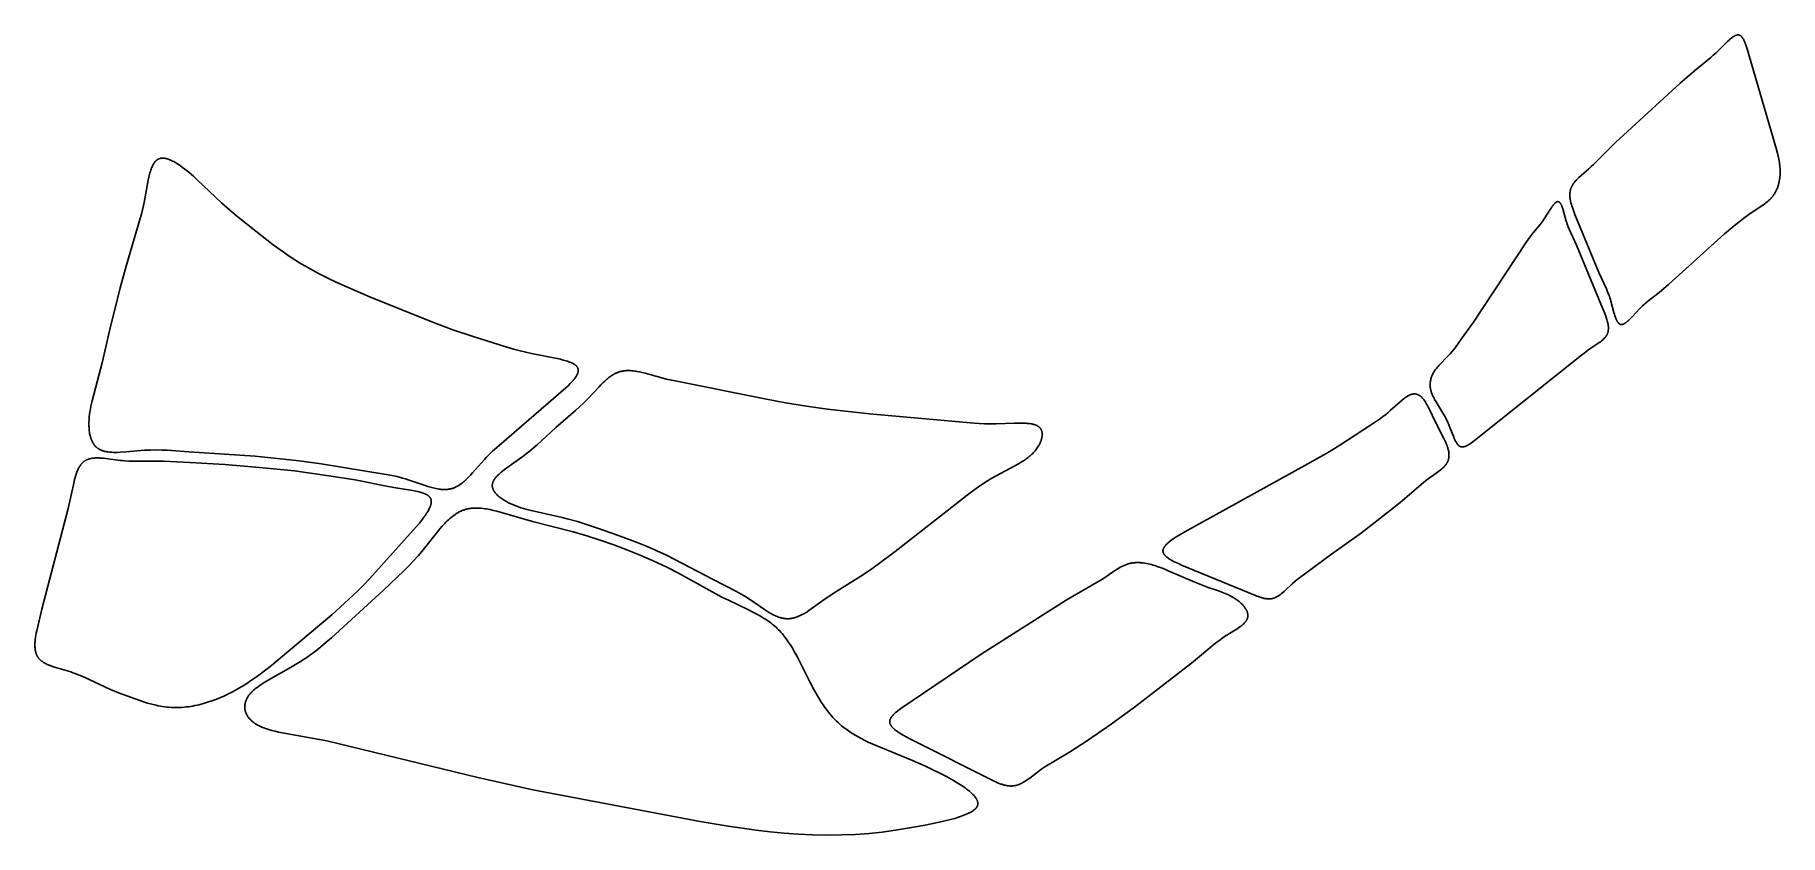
# Model space of a CAD drawing. Header units: metres. Extents: x 1231 to 2053, y 432 to 809.
import ezdxf

# ---------------------------------------------------------------- set-up
doc = ezdxf.new("R2010")
doc.units = ezdxf.units.M
doc.layers.add('Z_TOD', color=70, linetype='Continuous', true_color=0x7fff00)

msp = doc.modelspace()

# ---------------------------------------------------------------- linework, layer by layer
at = {"layer": 'Z_TOD'}
for points in [[(1977.53, 672.79), (1977.51, 672.8), (1977.48, 672.8), (1977.46, 672.81), (1977.43, 672.82), (1977.4, 672.83), (1977.38, 672.84), (1977.33, 672.86), (1977.27, 672.88), (1977.22, 672.9), (1977.17, 672.93), (1977.12, 672.96), (1977.07, 672.99), (1977.03, 673.02), (1976.98, 673.05), (1976.93, 673.08), (1976.88, 673.12), (1976.84, 673.16), (1976.79, 673.2), (1976.74, 673.24), (1976.7, 673.28), (1976.65, 673.33), (1976.61, 673.37), (1976.56, 673.42), (1976.52, 673.47), (1976.47, 673.52), (1976.43, 673.57), (1976.39, 673.62), (1976.3, 673.74), (1976.22, 673.85), (1976.14, 673.98), (1976.05, 674.11), (1975.98, 674.24), (1975.9, 674.38), (1975.82, 674.52), (1975.74, 674.67), (1975.6, 674.99), (1975.45, 675.31), (1975.31, 675.66), (1975.18, 676.02), (1975.04, 676.4), (1974.92, 676.78), (1974.67, 677.59), (1974.42, 678.44), (1973.03, 683.7), (1972.78, 684.52), (1972.53, 685.31), (1972.26, 686.07), (1972, 686.8), (1971.44, 688.21), (1970.87, 689.54), (1967.36, 697.23), (1956, 724.62), (1955.48, 725.98), (1955, 727.33), (1954.56, 728.68), (1954.36, 729.34), (1954.19, 730.01), (1954.03, 730.67), (1953.96, 730.99), (1953.9, 731.32), (1953.84, 731.65), (1953.79, 731.97), (1953.75, 732.29), (1953.71, 732.62), (1953.68, 732.94), (1953.66, 733.25), (1953.65, 733.57), (1953.65, 733.89), (1953.66, 734.2), (1953.67, 734.51), (1953.7, 734.82), (1953.74, 735.13), (1953.78, 735.44), (1953.81, 735.59), (1953.84, 735.74), (1953.87, 735.9), (1953.91, 736.05), (1953.94, 736.2), (1953.99, 736.35), (1954.03, 736.5), (1954.08, 736.65), (1954.13, 736.8), (1954.18, 736.94), (1954.23, 737.09), (1954.29, 737.24), (1954.36, 737.38), (1954.42, 737.53), (1954.49, 737.67), (1954.56, 737.82), (1954.63, 737.96), (1954.71, 738.11), (1954.88, 738.39), (1955.05, 738.67), (1955.24, 738.95), (1955.44, 739.23), (1955.64, 739.51), (1955.86, 739.79), (1956.08, 740.06), (1956.32, 740.33), (1956.56, 740.6), (1956.81, 740.87), (1957.32, 741.4), (1957.87, 741.93), (1959, 742.98), (1962.56, 746.07), (1963.7, 747.11), (1964.79, 748.14), (1975.18, 758.45), (2005.66, 786.38), (2012.34, 792.28), (2020.08, 798.59), (2021.22, 799.57), (2022.38, 800.62), (2023.58, 801.74), (2027.88, 806.01), (2028.49, 806.57), (2029.08, 807.09), (2029.37, 807.34), (2029.66, 807.58), (2029.95, 807.8), (2030.23, 808.01), (2030.5, 808.2), (2030.78, 808.38), (2030.91, 808.47), (2031.04, 808.55), (2031.17, 808.62), (2031.31, 808.69), (2031.43, 808.76), (2031.56, 808.82), (2031.69, 808.88), (2031.81, 808.93), (2031.94, 808.98), (2032.06, 809.02), (2032.12, 809.04), (2032.18, 809.06), (2032.24, 809.08), (2032.3, 809.09), (2032.36, 809.1), (2032.41, 809.12), (2032.47, 809.13), (2032.53, 809.14), (2032.59, 809.15), (2032.64, 809.15), (2032.7, 809.16), (2032.76, 809.16), (2032.81, 809.17), (2032.87, 809.17), (2032.92, 809.17), (2032.97, 809.17), (2033.03, 809.16), (2033.08, 809.16), (2033.13, 809.15), (2033.18, 809.14), (2033.24, 809.14), (2033.29, 809.13), (2033.34, 809.11), (2033.39, 809.1), (2033.44, 809.09), (2033.49, 809.07), (2033.54, 809.06), (2033.59, 809.04), (2033.64, 809.02), (2033.68, 809), (2033.73, 808.98), (2033.78, 808.95), (2033.83, 808.93), (2033.87, 808.9), (2033.92, 808.88), (2033.97, 808.85), (2034.01, 808.82), (2034.06, 808.79), (2034.1, 808.76), (2034.15, 808.73), (2034.19, 808.69), (2034.23, 808.66), (2034.28, 808.62), (2034.32, 808.58), (2034.36, 808.55), (2034.41, 808.51), (2034.49, 808.42), (2034.57, 808.34), (2034.65, 808.25), (2034.73, 808.15), (2034.81, 808.06), (2034.89, 807.95), (2034.97, 807.85), (2035.04, 807.74), (2035.12, 807.63), (2035.19, 807.51), (2035.26, 807.39), (2035.4, 807.14), (2035.54, 806.88), (2035.67, 806.61), (2035.8, 806.33), (2035.93, 806.03), (2036.05, 805.73), (2036.29, 805.1), (2036.52, 804.44), (2036.96, 803.06), (2050.72, 756.35), (2051.47, 753.48), (2051.8, 752.04), (2052.09, 750.6), (2052.22, 749.87), (2052.34, 749.14), (2052.44, 748.41), (2052.53, 747.68), (2052.59, 746.95), (2052.65, 746.21), (2052.68, 745.47), (2052.69, 744.73), (2052.68, 743.99), (2052.65, 743.25), (2052.6, 742.51), (2052.53, 741.77), (2052.43, 741.04), (2052.3, 740.31), (2052.23, 739.95), (2052.16, 739.59), (2052.07, 739.23), (2051.98, 738.87), (2051.89, 738.52), (2051.78, 738.17), (2051.67, 737.82), (2051.56, 737.48), (2051.43, 737.14), (2051.3, 736.8), (2051.17, 736.47), (2051.02, 736.14), (2050.87, 735.81), (2050.71, 735.49), (2050.55, 735.17), (2050.37, 734.86), (2050.19, 734.55), (2050, 734.25), (2049.81, 733.95), (2049.6, 733.66), (2049.39, 733.37), (2049.17, 733.09), (2048.94, 732.82), (2048.71, 732.55), (2048.47, 732.28), (2048.22, 732.02), (2047.97, 731.76), (2047.71, 731.51), (2047.45, 731.26), (2047.18, 731.02), (2046.62, 730.54), (2046.05, 730.07), (2045.46, 729.62), (2044.86, 729.17), (2044.25, 728.74), (2038.03, 724.53), (2035.64, 722.8), (2033.3, 721.02), (2031, 719.2), (2026.48, 715.43), (2000.15, 691.61), (1997.93, 689.67), (1995.71, 687.85), (1990.16, 683.53), (1989.02, 682.55), (1988.43, 682.03), (1987.84, 681.48), (1987.25, 680.9), (1986.64, 680.29), (1982.94, 676.31), (1982.33, 675.68), (1981.72, 675.08), (1981.43, 674.8), (1981.13, 674.53), (1980.85, 674.28), (1980.56, 674.04), (1980.28, 673.82), (1980, 673.61), (1979.86, 673.51), (1979.73, 673.42), (1979.59, 673.34), (1979.46, 673.26), (1979.33, 673.18), (1979.2, 673.11), (1979.07, 673.05), (1978.94, 672.99), (1978.88, 672.96), (1978.81, 672.93), (1978.75, 672.91), (1978.69, 672.89), (1978.63, 672.87), (1978.57, 672.85), (1978.51, 672.83), (1978.44, 672.81), (1978.38, 672.8), (1978.32, 672.79), (1978.27, 672.77), (1978.21, 672.76), (1978.15, 672.76), (1978.09, 672.75), (1978.03, 672.75), (1977.98, 672.74), (1977.92, 672.74), (1977.86, 672.74), (1977.81, 672.75), (1977.75, 672.75), (1977.7, 672.76), (1977.67, 672.76), (1977.64, 672.77), (1977.61, 672.77), (1977.59, 672.78), (1977.56, 672.78)], [(1288.1, 750.26), (1288.18, 750.32), (1288.27, 750.38), (1288.35, 750.44), (1288.44, 750.49), (1288.53, 750.54), (1288.62, 750.59), (1288.71, 750.64), (1288.8, 750.69), (1288.89, 750.73), (1288.98, 750.77), (1289.08, 750.81), (1289.17, 750.84), (1289.27, 750.88), (1289.36, 750.91), (1289.46, 750.94), (1289.56, 750.96), (1289.65, 750.99), (1289.75, 751.01), (1289.85, 751.03), (1289.95, 751.05), (1290.06, 751.07), (1290.16, 751.08), (1290.26, 751.09), (1290.36, 751.1), (1290.47, 751.11), (1290.57, 751.11), (1290.68, 751.12), (1290.79, 751.12), (1290.89, 751.12), (1291, 751.12), (1291.22, 751.11), (1291.44, 751.09), (1291.66, 751.06), (1291.89, 751.03), (1292.12, 750.99), (1292.35, 750.94), (1292.58, 750.89), (1292.81, 750.83), (1293.05, 750.76), (1293.29, 750.68), (1293.53, 750.6), (1293.77, 750.52), (1294.02, 750.42), (1294.26, 750.33), (1294.51, 750.22), (1295.01, 750), (1295.52, 749.75), (1296.03, 749.48), (1296.54, 749.2), (1297.06, 748.89), (1297.58, 748.57), (1298.1, 748.23), (1299.16, 747.52), (1300.21, 746.76), (1301.26, 745.96), (1302.3, 745.13), (1303.34, 744.28), (1305.35, 742.55), (1307.3, 740.79), (1318.58, 730.04), (1322.47, 726.6), (1326.47, 723.26), (1334.66, 716.74), (1342.92, 710.35), (1347.12, 707.26), (1349.25, 705.77), (1351.41, 704.31), (1353.6, 702.9), (1355.81, 701.52), (1358.05, 700.19), (1360.32, 698.9), (1364.91, 696.42), (1369.58, 694.08), (1374.3, 691.85), (1388.67, 685.65), (1417.66, 673.94), (1427.48, 670.32), (1437.49, 666.92), (1452.01, 662.32), (1456.79, 660.94), (1459.27, 660.29), (1461.86, 659.66), (1464.58, 659.05), (1476.69, 656.7), (1478.15, 656.37), (1479.55, 656.02), (1480.22, 655.83), (1480.87, 655.64), (1481.49, 655.44), (1482.09, 655.23), (1482.66, 655.02), (1483.2, 654.79), (1483.46, 654.67), (1483.71, 654.55), (1483.95, 654.43), (1484.18, 654.31), (1484.4, 654.18), (1484.62, 654.06), (1484.82, 653.92), (1485.02, 653.79), (1485.11, 653.72), (1485.2, 653.65), (1485.29, 653.58), (1485.38, 653.51), (1485.46, 653.44), (1485.54, 653.37), (1485.62, 653.3), (1485.69, 653.22), (1485.77, 653.15), (1485.83, 653.07), (1485.9, 653), (1485.97, 652.92), (1486.03, 652.84), (1486.09, 652.77), (1486.14, 652.69), (1486.19, 652.61), (1486.24, 652.53), (1486.29, 652.44), (1486.33, 652.36), (1486.37, 652.28), (1486.39, 652.24), (1486.41, 652.2), (1486.43, 652.15), (1486.44, 652.11), (1486.46, 652.07), (1486.47, 652.02), (1486.49, 651.98), (1486.5, 651.94), (1486.51, 651.89), (1486.53, 651.85), (1486.54, 651.81), (1486.55, 651.76), (1486.56, 651.72), (1486.56, 651.67), (1486.57, 651.63), (1486.58, 651.58), (1486.59, 651.49), (1486.6, 651.4), (1486.6, 651.31), (1486.61, 651.21), (1486.61, 651.12), (1486.6, 651.02), (1486.6, 650.93), (1486.59, 650.83), (1486.57, 650.73), (1486.56, 650.63), (1486.54, 650.54), (1486.52, 650.44), (1486.49, 650.33), (1486.47, 650.23), (1486.44, 650.13), (1486.41, 650.03), (1486.37, 649.93), (1486.33, 649.82), (1486.29, 649.72), (1486.25, 649.61), (1486.21, 649.5), (1486.16, 649.4), (1486.06, 649.18), (1485.95, 648.96), (1485.82, 648.74), (1485.69, 648.52), (1485.55, 648.3), (1485.41, 648.07), (1485.25, 647.84), (1485.09, 647.61), (1484.91, 647.37), (1484.54, 646.9), (1484.15, 646.42), (1483.72, 645.94), (1483.27, 645.45), (1482.8, 644.95), (1481.79, 643.94), (1480.71, 642.93), (1478.41, 640.88), (1448.2, 614.88), (1446.24, 613.07), (1444.3, 611.18), (1443.34, 610.19), (1442.39, 609.18), (1436.82, 602.84), (1435.88, 601.82), (1434.94, 600.84), (1433.99, 599.9), (1433.51, 599.45), (1433.02, 599.02), (1432.53, 598.6), (1432.04, 598.2), (1431.54, 597.82), (1431.04, 597.46), (1430.53, 597.12), (1430.27, 596.96), (1430.02, 596.8), (1429.76, 596.65), (1429.5, 596.51), (1429.23, 596.37), (1428.97, 596.23), (1428.7, 596.11), (1428.44, 595.99), (1428.17, 595.88), (1427.89, 595.77), (1427.62, 595.67), (1427.35, 595.58), (1427.07, 595.49), (1426.79, 595.42), (1426.51, 595.35), (1426.23, 595.28), (1425.94, 595.23), (1425.66, 595.18), (1425.37, 595.14), (1425.08, 595.1), (1424.79, 595.08), (1424.49, 595.06), (1424.2, 595.04), (1423.9, 595.03), (1423.6, 595.03), (1423.3, 595.03), (1423, 595.04), (1422.7, 595.06), (1422.09, 595.1), (1421.47, 595.17), (1420.85, 595.25), (1420.22, 595.36), (1419.59, 595.48), (1418.95, 595.61), (1418.31, 595.76), (1417.02, 596.11), (1415.72, 596.49), (1414.41, 596.91), (1406.48, 599.64), (1405.17, 600.04), (1403.87, 600.42), (1401.29, 601.08), (1398.72, 601.66), (1396.18, 602.16), (1365.44, 607.14), (1355.08, 608.54), (1334.36, 610.72), (1303.11, 612.82), (1292.97, 613.52), (1290.38, 613.62), (1287.74, 613.66), (1285.04, 613.63), (1282.26, 613.5), (1273.6, 612.75), (1270.78, 612.57), (1269.42, 612.52), (1268.1, 612.52), (1267.46, 612.53), (1266.82, 612.56), (1266.21, 612.61), (1265.6, 612.66), (1265.01, 612.74), (1264.44, 612.83), (1264.16, 612.88), (1263.89, 612.94), (1263.61, 613), (1263.35, 613.07), (1263.09, 613.14), (1262.83, 613.21), (1262.58, 613.29), (1262.33, 613.38), (1262.09, 613.47), (1261.85, 613.57), (1261.62, 613.67), (1261.39, 613.78), (1261.17, 613.9), (1260.96, 614.02), (1260.75, 614.14), (1260.54, 614.28), (1260.34, 614.41), (1260.15, 614.56), (1259.96, 614.7), (1259.78, 614.86), (1259.6, 615.02), (1259.43, 615.18), (1259.26, 615.35), (1259.09, 615.52), (1258.94, 615.7), (1258.78, 615.88), (1258.63, 616.07), (1258.49, 616.26), (1258.35, 616.46), (1258.22, 616.66), (1258.09, 616.87), (1257.96, 617.08), (1257.84, 617.29), (1257.73, 617.51), (1257.62, 617.73), (1257.51, 617.96), (1257.41, 618.19), (1257.31, 618.42), (1257.22, 618.66), (1257.13, 618.9), (1257.04, 619.14), (1256.96, 619.39), (1256.88, 619.64), (1256.81, 619.89), (1256.68, 620.41), (1256.56, 620.94), (1256.45, 621.48), (1256.36, 622.03), (1256.29, 622.59), (1256.23, 623.16), (1256.18, 623.74), (1256.14, 624.32), (1256.12, 624.91), (1256.11, 625.51), (1256.11, 626.11), (1256.13, 626.72), (1256.19, 627.95), (1256.29, 629.19), (1256.43, 630.44), (1256.6, 631.69), (1256.81, 632.95), (1257.04, 634.21), (1257.59, 636.74), (1262.3, 654.62), (1265.76, 669.84), (1270.89, 690.07), (1273.6, 700.27), (1280.14, 722.21), (1280.82, 724.78), (1281.47, 727.46), (1282.07, 730.28), (1284.01, 740.74), (1284.32, 742.15), (1284.66, 743.5), (1284.84, 744.15), (1285.03, 744.79), (1285.22, 745.39), (1285.43, 745.98), (1285.64, 746.54), (1285.87, 747.08), (1285.98, 747.34), (1286.1, 747.59), (1286.22, 747.83), (1286.35, 748.07), (1286.48, 748.3), (1286.61, 748.52), (1286.74, 748.73), (1286.88, 748.94), (1287.02, 749.13), (1287.16, 749.32), (1287.24, 749.41), (1287.31, 749.5), (1287.38, 749.59), (1287.46, 749.67), (1287.54, 749.75), (1287.61, 749.83), (1287.69, 749.91), (1287.77, 749.98), (1287.85, 750.06), (1287.93, 750.12), (1288.02, 750.19)], [(1948.19, 730.63), (1948.21, 730.62), (1948.23, 730.62), (1948.25, 730.61), (1948.27, 730.61), (1948.29, 730.6), (1948.31, 730.6), (1948.33, 730.59), (1948.35, 730.59), (1948.37, 730.58), (1948.38, 730.57), (1948.4, 730.57), (1948.42, 730.56), (1948.44, 730.55), (1948.46, 730.54), (1948.48, 730.53), (1948.5, 730.52), (1948.52, 730.51), (1948.54, 730.5), (1948.57, 730.48), (1948.61, 730.45), (1948.65, 730.43), (1948.68, 730.4), (1948.72, 730.37), (1948.76, 730.34), (1948.79, 730.31), (1948.83, 730.28), (1948.86, 730.25), (1948.9, 730.21), (1948.93, 730.17), (1948.97, 730.13), (1949, 730.09), (1949.04, 730.05), (1949.07, 730.01), (1949.14, 729.92), (1949.2, 729.82), (1949.27, 729.72), (1949.34, 729.62), (1949.4, 729.51), (1949.46, 729.39), (1949.53, 729.27), (1949.59, 729.15), (1949.71, 728.89), (1949.83, 728.61), (1949.95, 728.32), (1950.07, 728.02), (1950.29, 727.37), (1950.51, 726.68), (1951.98, 721.46), (1952.2, 720.76), (1952.42, 720.09), (1952.88, 718.82), (1953.35, 717.64), (1956.74, 710.09), (1969.2, 680.17), (1970.14, 677.88), (1970.57, 676.75), (1970.95, 675.63), (1971.12, 675.07), (1971.28, 674.52), (1971.42, 673.97), (1971.55, 673.42), (1971.6, 673.16), (1971.65, 672.89), (1971.7, 672.62), (1971.73, 672.35), (1971.77, 672.09), (1971.79, 671.83), (1971.81, 671.57), (1971.82, 671.31), (1971.83, 671.05), (1971.82, 670.8), (1971.81, 670.54), (1971.79, 670.29), (1971.77, 670.04), (1971.75, 669.92), (1971.73, 669.8), (1971.71, 669.67), (1971.69, 669.55), (1971.66, 669.43), (1971.64, 669.31), (1971.61, 669.19), (1971.57, 669.07), (1971.54, 668.95), (1971.5, 668.83), (1971.46, 668.72), (1971.42, 668.6), (1971.38, 668.48), (1971.33, 668.37), (1971.28, 668.25), (1971.23, 668.14), (1971.17, 668.02), (1971.12, 667.91), (1971.06, 667.8), (1970.99, 667.69), (1970.93, 667.58), (1970.86, 667.47), (1970.79, 667.36), (1970.72, 667.25), (1970.64, 667.14), (1970.56, 667.03), (1970.48, 666.93), (1970.4, 666.82), (1970.22, 666.61), (1970.03, 666.4), (1969.84, 666.2), (1969.64, 665.99), (1969.43, 665.79), (1969.21, 665.59), (1968.98, 665.4), (1968.51, 665.01), (1968.02, 664.62), (1967.5, 664.25), (1966.43, 663.5), (1963.09, 661.3), (1962.03, 660.55), (1961.01, 659.79), (1959.07, 658.25), (1908.7, 618.12), (1907.26, 617.04), (1906.79, 616.7), (1906.32, 616.38), (1906.08, 616.23), (1905.85, 616.09), (1905.62, 615.95), (1905.39, 615.82), (1905.17, 615.7), (1904.94, 615.59), (1904.72, 615.49), (1904.61, 615.44), (1904.5, 615.4), (1904.39, 615.35), (1904.28, 615.31), (1904.17, 615.28), (1904.06, 615.24), (1903.96, 615.21), (1903.85, 615.18), (1903.74, 615.16), (1903.64, 615.14), (1903.53, 615.12), (1903.43, 615.1), (1903.33, 615.09), (1903.22, 615.08), (1903.12, 615.07), (1903.02, 615.07), (1902.97, 615.07), (1902.92, 615.07), (1902.87, 615.07), (1902.82, 615.08), (1902.77, 615.08), (1902.72, 615.08), (1902.67, 615.09), (1902.62, 615.1), (1902.57, 615.1), (1902.52, 615.11), (1902.48, 615.12), (1902.43, 615.13), (1902.38, 615.14), (1902.33, 615.15), (1902.28, 615.17), (1902.24, 615.18), (1902.19, 615.2), (1902.14, 615.21), (1902.09, 615.23), (1902.05, 615.25), (1902, 615.27), (1901.96, 615.29), (1901.91, 615.31), (1901.86, 615.33), (1901.82, 615.36), (1901.77, 615.38), (1901.73, 615.41), (1901.68, 615.44), (1901.64, 615.46), (1901.6, 615.49), (1901.55, 615.52), (1901.51, 615.55), (1901.46, 615.59), (1901.42, 615.62), (1901.33, 615.69), (1901.25, 615.77), (1901.16, 615.84), (1901.08, 615.93), (1901, 616.01), (1900.92, 616.1), (1900.83, 616.2), (1900.75, 616.29), (1900.67, 616.39), (1900.6, 616.5), (1900.52, 616.61), (1900.36, 616.83), (1900.21, 617.07), (1900.06, 617.32), (1899.92, 617.58), (1899.77, 617.85), (1899.63, 618.12), (1899.49, 618.41), (1899.21, 619.01), (1898.95, 619.63), (1897.16, 624.26), (1896.65, 625.51), (1896.13, 626.69), (1895.6, 627.82), (1895.05, 628.91), (1894.48, 629.97), (1893.89, 631.01), (1890.62, 636.33), (1889.98, 637.43), (1889.68, 637.99), (1889.39, 638.54), (1889.12, 639.1), (1888.87, 639.67), (1888.75, 639.95), (1888.64, 640.23), (1888.54, 640.51), (1888.44, 640.79), (1888.35, 641.08), (1888.26, 641.36), (1888.19, 641.64), (1888.12, 641.92), (1888.05, 642.21), (1888, 642.49), (1887.96, 642.77), (1887.92, 643.06), (1887.89, 643.34), (1887.87, 643.62), (1887.85, 643.9), (1887.84, 644.18), (1887.84, 644.46), (1887.85, 644.74), (1887.87, 645.02), (1887.89, 645.3), (1887.92, 645.58), (1887.96, 645.86), (1888, 646.13), (1888.05, 646.41), (1888.11, 646.68), (1888.17, 646.96), (1888.25, 647.23), (1888.32, 647.5), (1888.41, 647.77), (1888.5, 648.04), (1888.6, 648.3), (1888.7, 648.57), (1888.81, 648.83), (1888.93, 649.09), (1889.05, 649.35), (1889.18, 649.61), (1889.32, 649.87), (1889.46, 650.12), (1889.61, 650.37), (1889.76, 650.62), (1889.92, 650.87), (1890.08, 651.11), (1890.25, 651.36), (1890.43, 651.6), (1890.79, 652.08), (1891.17, 652.55), (1891.57, 653.01), (1891.98, 653.48), (1896.37, 658.01), (1897.22, 658.94), (1898.03, 659.89), (1898.82, 660.85), (1899.59, 661.82), (1902.53, 665.79), (1908.31, 673.85), (1932.97, 711.16), (1934.4, 713.19), (1935.83, 715.11), (1939.5, 719.68), (1940.27, 720.7), (1941.06, 721.79), (1941.87, 722.98), (1944.38, 726.93), (1944.8, 727.56), (1945.21, 728.15), (1945.62, 728.7), (1945.82, 728.96), (1946.02, 729.2), (1946.22, 729.43), (1946.41, 729.64), (1946.51, 729.74), (1946.6, 729.83), (1946.7, 729.92), (1946.79, 730.01), (1946.89, 730.09), (1946.98, 730.17), (1947.07, 730.24), (1947.16, 730.3), (1947.21, 730.33), (1947.25, 730.36), (1947.3, 730.39), (1947.34, 730.42), (1947.39, 730.44), (1947.43, 730.47), (1947.48, 730.49), (1947.52, 730.51), (1947.56, 730.53), (1947.61, 730.55), (1947.65, 730.56), (1947.69, 730.58), (1947.74, 730.59), (1947.78, 730.6), (1947.82, 730.61), (1947.84, 730.62), (1947.86, 730.62), (1947.88, 730.62), (1947.9, 730.63), (1947.93, 730.63), (1947.95, 730.63), (1947.97, 730.63), (1947.99, 730.63), (1948.01, 730.64), (1948.03, 730.64), (1948.05, 730.64), (1948.07, 730.64), (1948.09, 730.64), (1948.11, 730.63), (1948.13, 730.63), (1948.15, 730.63), (1948.17, 730.63)], [(1446.21, 597.89), (1446.19, 597.79), (1446.17, 597.7), (1446.15, 597.6), (1446.13, 597.5), (1446.12, 597.4), (1446.11, 597.3), (1446.1, 597.2), (1446.09, 597.1), (1446.09, 597.01), (1446.09, 596.91), (1446.09, 596.81), (1446.09, 596.71), (1446.1, 596.62), (1446.11, 596.52), (1446.12, 596.42), (1446.13, 596.32), (1446.15, 596.23), (1446.16, 596.13), (1446.18, 596.03), (1446.2, 595.94), (1446.23, 595.84), (1446.25, 595.75), (1446.28, 595.65), (1446.31, 595.55), (1446.34, 595.46), (1446.37, 595.36), (1446.41, 595.27), (1446.45, 595.17), (1446.49, 595.08), (1446.53, 594.98), (1446.57, 594.89), (1446.62, 594.79), (1446.72, 594.61), (1446.82, 594.42), (1446.93, 594.23), (1447.05, 594.05), (1447.18, 593.87), (1447.31, 593.68), (1447.45, 593.5), (1447.6, 593.32), (1447.75, 593.14), (1447.91, 592.96), (1448.08, 592.78), (1448.25, 592.61), (1448.43, 592.43), (1448.61, 592.26), (1448.8, 592.09), (1448.99, 591.91), (1449.4, 591.58), (1449.82, 591.24), (1450.27, 590.91), (1450.73, 590.59), (1451.2, 590.28), (1451.7, 589.97), (1452.2, 589.67), (1452.73, 589.37), (1453.26, 589.08), (1453.8, 588.8), (1454.91, 588.26), (1456.05, 587.75), (1457.21, 587.28), (1458.39, 586.84), (1459.57, 586.43), (1460.75, 586.06), (1461.95, 585.71), (1464.36, 585.08), (1478.98, 581.9), (1481.39, 581.28), (1486.18, 579.91), (1495.67, 576.86), (1505.09, 573.59), (1514.4, 570.06), (1519, 568.17), (1523.56, 566.17), (1528.08, 564.08), (1550.2, 552.61), (1561.09, 546.96), (1563.27, 545.72), (1565.46, 544.41), (1567.65, 543), (1574.27, 538.48), (1575.38, 537.77), (1576.49, 537.1), (1577.04, 536.78), (1577.6, 536.47), (1578.15, 536.18), (1578.71, 535.9), (1579.26, 535.64), (1579.82, 535.4), (1580.37, 535.17), (1580.93, 534.97), (1581.48, 534.78), (1581.76, 534.7), (1582.03, 534.62), (1582.31, 534.54), (1582.59, 534.48), (1582.87, 534.42), (1583.14, 534.36), (1583.42, 534.31), (1583.7, 534.27), (1583.97, 534.23), (1584.25, 534.21), (1584.53, 534.18), (1584.81, 534.17), (1585.08, 534.16), (1585.36, 534.16), (1585.64, 534.17), (1585.91, 534.18), (1586.19, 534.21), (1586.47, 534.23), (1586.74, 534.27), (1587.02, 534.31), (1587.3, 534.36), (1587.57, 534.42), (1587.85, 534.48), (1588.12, 534.55), (1588.4, 534.62), (1588.68, 534.7), (1588.95, 534.79), (1589.23, 534.88), (1589.78, 535.08), (1590.33, 535.3), (1590.88, 535.54), (1591.43, 535.8), (1591.98, 536.08), (1592.53, 536.37), (1593.08, 536.68), (1593.63, 537), (1594.18, 537.33), (1595.27, 538.04), (1596.37, 538.78), (1602.87, 543.52), (1605.02, 545.01), (1607.15, 546.42), (1619.71, 554.17), (1623.81, 556.92), (1627.86, 559.81), (1635.85, 565.85), (1671.13, 593.46), (1675.13, 596.36), (1677.18, 597.76), (1679.28, 599.12), (1681.42, 600.44), (1693.88, 607.12), (1694.96, 607.76), (1696.01, 608.41), (1697.03, 609.08), (1697.52, 609.43), (1698, 609.78), (1698.48, 610.14), (1698.94, 610.51), (1699.39, 610.89), (1699.82, 611.27), (1700.25, 611.66), (1700.66, 612.06), (1701.05, 612.48), (1701.43, 612.9), (1701.8, 613.32), (1702.14, 613.76), (1702.48, 614.2), (1702.79, 614.64), (1703.09, 615.09), (1703.37, 615.54), (1703.63, 615.99), (1703.87, 616.45), (1703.98, 616.67), (1704.09, 616.9), (1704.2, 617.13), (1704.29, 617.35), (1704.39, 617.58), (1704.48, 617.8), (1704.56, 618.03), (1704.63, 618.25), (1704.71, 618.48), (1704.77, 618.7), (1704.83, 618.92), (1704.89, 619.14), (1704.94, 619.36), (1704.98, 619.57), (1705.02, 619.79), (1705.05, 620), (1705.07, 620.21), (1705.09, 620.42), (1705.11, 620.63), (1705.11, 620.83), (1705.11, 621.03), (1705.11, 621.23), (1705.1, 621.43), (1705.08, 621.63), (1705.07, 621.72), (1705.05, 621.82), (1705.04, 621.91), (1705.02, 622.01), (1705, 622.1), (1704.98, 622.19), (1704.96, 622.28), (1704.94, 622.38), (1704.91, 622.47), (1704.89, 622.56), (1704.86, 622.64), (1704.83, 622.73), (1704.8, 622.82), (1704.76, 622.9), (1704.73, 622.99), (1704.69, 623.07), (1704.65, 623.16), (1704.61, 623.24), (1704.57, 623.32), (1704.52, 623.4), (1704.48, 623.48), (1704.43, 623.56), (1704.38, 623.63), (1704.33, 623.71), (1704.28, 623.78), (1704.22, 623.86), (1704.16, 623.93), (1704.11, 624), (1704.04, 624.07), (1703.98, 624.14), (1703.92, 624.21), (1703.85, 624.28), (1703.78, 624.34), (1703.71, 624.41), (1703.64, 624.47), (1703.57, 624.53), (1703.49, 624.59), (1703.41, 624.65), (1703.33, 624.71), (1703.25, 624.77), (1703.17, 624.83), (1703.08, 624.88), (1702.99, 624.93), (1702.9, 624.99), (1702.81, 625.04), (1702.72, 625.09), (1702.62, 625.14), (1702.53, 625.18), (1702.33, 625.27), (1702.12, 625.36), (1701.91, 625.44), (1701.69, 625.52), (1701.46, 625.59), (1701.23, 625.66), (1700.99, 625.72), (1700.74, 625.79), (1700.49, 625.84), (1700.23, 625.89), (1699.7, 625.99), (1699.15, 626.07), (1698.57, 626.14), (1697.98, 626.19), (1697.37, 626.23), (1696.1, 626.28), (1694.78, 626.3), (1692, 626.25), (1683.36, 625.9), (1680.62, 625.89), (1678, 625.95), (1675.47, 626.07), (1673.02, 626.25), (1623.78, 630.71), (1603.97, 632.93), (1594.1, 634.3), (1584.27, 635.88), (1574.48, 637.67), (1530.65, 646.46), (1528.17, 647.04), (1518.03, 649.84), (1516.77, 650.15), (1515.51, 650.43), (1514.26, 650.66), (1513.65, 650.76), (1513.03, 650.84), (1512.42, 650.92), (1511.82, 650.97), (1511.21, 651.01), (1510.62, 651.03), (1510.03, 651.04), (1509.44, 651.02), (1509.15, 651.01), (1508.86, 650.99), (1508.57, 650.96), (1508.29, 650.93), (1508, 650.9), (1507.72, 650.85), (1507.44, 650.81), (1507.16, 650.75), (1506.88, 650.69), (1506.61, 650.63), (1506.34, 650.56), (1506.06, 650.48), (1505.79, 650.39), (1505.53, 650.3), (1505.26, 650.2), (1505, 650.1), (1504.73, 649.99), (1504.47, 649.88), (1504.21, 649.76), (1503.96, 649.63), (1503.7, 649.5), (1503.45, 649.36), (1503.19, 649.22), (1502.94, 649.07), (1502.45, 648.76), (1501.95, 648.43), (1501.47, 648.08), (1500.99, 647.72), (1500.51, 647.34), (1500.04, 646.95), (1499.57, 646.54), (1499.1, 646.12), (1498.18, 645.24), (1497.27, 644.33), (1496.37, 643.38), (1490.97, 637.52), (1490.05, 636.59), (1489.12, 635.67), (1487.25, 633.92), (1485.35, 632.23), (1476.05, 624.31), (1467.25, 616.14), (1465.33, 614.47), (1463.3, 612.79), (1462.24, 611.94), (1461.13, 611.1), (1452.89, 605.23), (1451.8, 604.4), (1450.76, 603.57), (1450.27, 603.16), (1449.79, 602.74), (1449.34, 602.33), (1448.91, 601.92), (1448.51, 601.52), (1448.13, 601.11), (1447.95, 600.9), (1447.78, 600.7), (1447.61, 600.5), (1447.45, 600.3), (1447.3, 600.09), (1447.16, 599.89), (1447.02, 599.69), (1446.9, 599.49), (1446.78, 599.29), (1446.67, 599.09), (1446.62, 598.99), (1446.57, 598.89), (1446.52, 598.79), (1446.48, 598.69), (1446.44, 598.59), (1446.4, 598.49), (1446.36, 598.39), (1446.32, 598.29), (1446.29, 598.19), (1446.26, 598.09), (1446.23, 597.99)], [(1841.33, 564.65), (1855.48, 574.66), (1869.14, 585.33), (1873.68, 588.95), (1884.57, 598.25), (1885.73, 599.17), (1886.94, 600.08), (1890.75, 602.76), (1891.98, 603.66), (1892.57, 604.12), (1893.13, 604.58), (1893.41, 604.82), (1893.67, 605.05), (1893.93, 605.29), (1894.17, 605.53), (1894.41, 605.77), (1894.64, 606.01), (1894.86, 606.26), (1895.06, 606.5), (1895.26, 606.75), (1895.35, 606.88), (1895.44, 607.01), (1895.53, 607.13), (1895.62, 607.26), (1895.7, 607.39), (1895.78, 607.52), (1895.85, 607.65), (1895.92, 607.78), (1895.99, 607.91), (1896.05, 608.04), (1896.12, 608.18), (1896.17, 608.31), (1896.23, 608.44), (1896.28, 608.58), (1896.33, 608.71), (1896.38, 608.85), (1896.42, 608.99), (1896.46, 609.12), (1896.49, 609.26), (1896.53, 609.4), (1896.56, 609.54), (1896.59, 609.68), (1896.61, 609.82), (1896.64, 609.96), (1896.66, 610.1), (1896.67, 610.24), (1896.69, 610.39), (1896.7, 610.53), (1896.71, 610.67), (1896.72, 610.82), (1896.73, 611.1), (1896.72, 611.4), (1896.71, 611.69), (1896.69, 611.98), (1896.66, 612.28), (1896.62, 612.57), (1896.58, 612.87), (1896.52, 613.17), (1896.46, 613.47), (1896.39, 613.77), (1896.31, 614.08), (1896.23, 614.38), (1896.14, 614.69), (1896.04, 614.99), (1895.84, 615.6), (1895.61, 616.22), (1895.36, 616.83), (1895.09, 617.45), (1894.81, 618.06), (1894.21, 619.3), (1890.79, 625.75), (1886.85, 634.04), (1886.53, 634.67), (1886.2, 635.28), (1885.87, 635.86), (1885.53, 636.41), (1885.36, 636.67), (1885.19, 636.93), (1885.01, 637.17), (1884.84, 637.41), (1884.66, 637.64), (1884.48, 637.86), (1884.3, 638.06), (1884.11, 638.26), (1883.93, 638.45), (1883.74, 638.63), (1883.64, 638.72), (1883.55, 638.8), (1883.45, 638.88), (1883.36, 638.96), (1883.26, 639.03), (1883.16, 639.1), (1883.06, 639.17), (1882.96, 639.24), (1882.86, 639.31), (1882.76, 639.37), (1882.66, 639.43), (1882.56, 639.49), (1882.46, 639.54), (1882.36, 639.59), (1882.26, 639.64), (1882.15, 639.69), (1882.05, 639.73), (1881.95, 639.77), (1881.84, 639.81), (1881.73, 639.84), (1881.63, 639.88), (1881.52, 639.91), (1881.41, 639.93), (1881.31, 639.96), (1881.2, 639.98), (1881.09, 640), (1880.98, 640.02), (1880.87, 640.03), (1880.76, 640.04), (1880.65, 640.05), (1880.53, 640.05), (1880.42, 640.05), (1880.31, 640.05), (1880.19, 640.05), (1880.08, 640.04), (1879.96, 640.03), (1879.85, 640.02), (1879.73, 640.01), (1879.61, 639.99), (1879.5, 639.97), (1879.38, 639.94), (1879.26, 639.91), (1879.14, 639.88), (1879.02, 639.85), (1878.9, 639.82), (1878.78, 639.78), (1878.65, 639.73), (1878.53, 639.69), (1878.41, 639.64), (1878.28, 639.59), (1878.16, 639.54), (1878.03, 639.48), (1877.78, 639.35), (1877.52, 639.22), (1877.26, 639.07), (1877, 638.91), (1876.74, 638.75), (1876.47, 638.57), (1876.21, 638.38), (1875.94, 638.19), (1875.39, 637.77), (1874.84, 637.33), (1869.08, 632.17), (1867.92, 631.19), (1866.75, 630.26), (1865.59, 629.38), (1864.43, 628.54), (1859.76, 625.34), (1845.24, 615.86), (1840.32, 612.85), (1830.32, 607.07), (1772.29, 575.1), (1769.63, 573.53), (1768.24, 572.67), (1766.86, 571.76), (1766.2, 571.29), (1765.55, 570.81), (1764.94, 570.33), (1764.65, 570.08), (1764.37, 569.84), (1764.1, 569.59), (1763.84, 569.35), (1763.59, 569.1), (1763.36, 568.85), (1763.25, 568.73), (1763.15, 568.6), (1763.05, 568.48), (1762.95, 568.36), (1762.85, 568.23), (1762.76, 568.11), (1762.68, 567.98), (1762.6, 567.86), (1762.52, 567.74), (1762.45, 567.61), (1762.39, 567.49), (1762.32, 567.37), (1762.27, 567.24), (1762.24, 567.18), (1762.22, 567.12), (1762.19, 567.06), (1762.17, 567), (1762.15, 566.94), (1762.13, 566.88), (1762.11, 566.82), (1762.09, 566.75), (1762.08, 566.69), (1762.07, 566.63), (1762.05, 566.57), (1762.04, 566.51), (1762.03, 566.45), (1762.02, 566.39), (1762.02, 566.33), (1762.01, 566.27), (1762.01, 566.21), (1762.01, 566.15), (1762.01, 566.09), (1762.01, 566.03), (1762.01, 565.97), (1762.01, 565.91), (1762.02, 565.85), (1762.03, 565.79), (1762.04, 565.73), (1762.05, 565.68), (1762.06, 565.62), (1762.07, 565.56), (1762.09, 565.5), (1762.1, 565.44), (1762.12, 565.38), (1762.14, 565.32), (1762.16, 565.27), (1762.18, 565.21), (1762.21, 565.15), (1762.23, 565.09), (1762.26, 565.03), (1762.29, 564.98), (1762.32, 564.92), (1762.35, 564.86), (1762.38, 564.8), (1762.41, 564.75), (1762.45, 564.69), (1762.48, 564.63), (1762.56, 564.52), (1762.64, 564.41), (1762.73, 564.3), (1762.82, 564.18), (1762.91, 564.07), (1763.01, 563.96), (1763.12, 563.85), (1763.23, 563.74), (1763.34, 563.63), (1763.46, 563.52), (1763.58, 563.42), (1763.83, 563.2), (1764.1, 562.99), (1764.38, 562.78), (1764.67, 562.57), (1764.98, 562.37), (1765.3, 562.16), (1765.63, 561.96), (1766.31, 561.57), (1767.02, 561.19), (1767.75, 560.81), (1769.25, 560.1), (1770.74, 559.42), (1805.59, 545.09), (1806.28, 544.82), (1806.98, 544.56), (1807.67, 544.32), (1808.37, 544.1), (1808.71, 544), (1809.06, 543.91), (1809.4, 543.83), (1809.74, 543.76), (1810.08, 543.69), (1810.42, 543.64), (1810.76, 543.59), (1811.09, 543.56), (1811.42, 543.53), (1811.59, 543.53), (1811.75, 543.52), (1811.92, 543.52), (1812.08, 543.52), (1812.25, 543.53), (1812.41, 543.54), (1812.57, 543.55), (1812.74, 543.56), (1812.9, 543.58), (1813.06, 543.6), (1813.22, 543.63), (1813.38, 543.65), (1813.54, 543.69), (1813.69, 543.72), (1813.85, 543.76), (1814.01, 543.81), (1814.16, 543.85), (1814.32, 543.91), (1814.47, 543.96), (1814.63, 544.02), (1814.78, 544.08), (1814.93, 544.14), (1815.09, 544.21), (1815.24, 544.28), (1815.54, 544.43), (1815.84, 544.59), (1816.13, 544.77), (1816.43, 544.95), (1816.72, 545.14), (1817.01, 545.35), (1817.3, 545.56), (1817.59, 545.78), (1817.88, 546), (1818.45, 546.48), (1819.02, 546.97), (1819.58, 547.48), (1822.93, 550.66), (1824.06, 551.65), (1825.2, 552.58), (1826.35, 553.48)], [(1232.41, 515.6), (1232.28, 515.77), (1232.16, 515.94), (1232.04, 516.11), (1231.93, 516.29), (1231.82, 516.47), (1231.72, 516.66), (1231.63, 516.84), (1231.54, 517.03), (1231.45, 517.22), (1231.37, 517.42), (1231.29, 517.62), (1231.22, 517.82), (1231.16, 518.02), (1231.09, 518.23), (1231.04, 518.44), (1230.98, 518.65), (1230.93, 518.86), (1230.89, 519.08), (1230.85, 519.3), (1230.81, 519.52), (1230.78, 519.74), (1230.75, 519.97), (1230.71, 520.43), (1230.68, 520.89), (1230.66, 521.36), (1230.66, 521.84), (1230.66, 522.33), (1230.69, 522.82), (1230.72, 523.31), (1230.76, 523.82), (1230.81, 524.32), (1230.94, 525.34), (1231.11, 526.38), (1231.3, 527.42), (1231.51, 528.46), (1231.97, 530.54), (1233.98, 538.61), (1246.32, 586.13), (1249.1, 598.62), (1249.36, 599.69), (1249.64, 600.74), (1249.94, 601.75), (1250.1, 602.25), (1250.27, 602.74), (1250.45, 603.22), (1250.63, 603.69), (1250.83, 604.15), (1251.03, 604.59), (1251.24, 605.02), (1251.47, 605.44), (1251.58, 605.64), (1251.7, 605.84), (1251.82, 606.04), (1251.95, 606.23), (1252.07, 606.42), (1252.2, 606.6), (1252.34, 606.78), (1252.47, 606.95), (1252.61, 607.12), (1252.76, 607.29), (1252.9, 607.45), (1253.05, 607.61), (1253.21, 607.76), (1253.37, 607.9), (1253.53, 608.04), (1253.69, 608.18), (1253.86, 608.31), (1254.03, 608.43), (1254.21, 608.55), (1254.39, 608.66), (1254.57, 608.77), (1254.76, 608.87), (1254.95, 608.97), (1255.15, 609.06), (1255.35, 609.14), (1255.55, 609.22), (1255.76, 609.3), (1255.97, 609.37), (1256.18, 609.43), (1256.4, 609.49), (1256.62, 609.55), (1256.84, 609.6), (1257.07, 609.65), (1257.3, 609.69), (1257.53, 609.73), (1257.77, 609.76), (1258.24, 609.81), (1258.73, 609.85), (1259.23, 609.88), (1259.74, 609.89), (1260.26, 609.89), (1260.78, 609.88), (1261.31, 609.86), (1261.85, 609.83), (1262.94, 609.74), (1264.05, 609.63), (1270.83, 608.76), (1271.93, 608.65), (1273.01, 608.56), (1275.13, 608.43), (1277.21, 608.37), (1291.33, 608.38), (1303.71, 607.79), (1320.13, 606.81), (1336.52, 605.46), (1352.88, 603.75), (1369.17, 601.53), (1381.46, 599.58), (1397.12, 596.39), (1401.53, 595.63), (1408.74, 594.54), (1409.89, 594.32), (1411, 594.08), (1411.54, 593.95), (1412.06, 593.81), (1412.56, 593.66), (1413.05, 593.51), (1413.52, 593.35), (1413.96, 593.18), (1414.18, 593.09), (1414.39, 593), (1414.6, 592.9), (1414.79, 592.81), (1414.99, 592.71), (1415.17, 592.61), (1415.35, 592.5), (1415.53, 592.39), (1415.69, 592.28), (1415.85, 592.17), (1415.93, 592.11), (1416, 592.06), (1416.08, 592), (1416.15, 591.94), (1416.22, 591.88), (1416.29, 591.81), (1416.35, 591.75), (1416.42, 591.69), (1416.48, 591.63), (1416.54, 591.56), (1416.6, 591.49), (1416.65, 591.43), (1416.71, 591.36), (1416.76, 591.29), (1416.81, 591.22), (1416.86, 591.15), (1416.9, 591.08), (1416.94, 591.01), (1416.99, 590.94), (1417.02, 590.87), (1417.06, 590.79), (1417.1, 590.72), (1417.13, 590.64), (1417.16, 590.56), (1417.19, 590.49), (1417.21, 590.41), (1417.24, 590.33), (1417.26, 590.25), (1417.28, 590.17), (1417.3, 590.09), (1417.31, 590), (1417.33, 589.92), (1417.34, 589.83), (1417.35, 589.75), (1417.36, 589.66), (1417.36, 589.58), (1417.37, 589.49), (1417.37, 589.4), (1417.37, 589.31), (1417.37, 589.22), (1417.36, 589.13), (1417.36, 589.04), (1417.35, 588.95), (1417.34, 588.86), (1417.33, 588.76), (1417.32, 588.67), (1417.29, 588.48), (1417.25, 588.29), (1417.21, 588.1), (1417.16, 587.9), (1417.1, 587.7), (1417.04, 587.5), (1416.97, 587.3), (1416.9, 587.09), (1416.82, 586.88), (1416.73, 586.67), (1416.64, 586.46), (1416.44, 586.04), (1416.23, 585.6), (1415.99, 585.16), (1415.74, 584.72), (1415.47, 584.27), (1415.18, 583.82), (1414.57, 582.91), (1413.92, 581.99), (1413.23, 581.07), (1411.77, 579.23), (1410.28, 577.45), (1399.32, 565.19), (1388.32, 552.96), (1385.45, 549.99), (1382.53, 547.09), (1376.56, 541.46), (1370.44, 535.98), (1345.28, 514.77), (1342.1, 512.17), (1338.86, 509.64), (1335.56, 507.18), (1332.18, 504.84), (1330.46, 503.71), (1328.72, 502.62), (1326.96, 501.56), (1325.17, 500.55), (1323.36, 499.57), (1321.53, 498.64), (1319.67, 497.76), (1317.79, 496.93), (1315.89, 496.15), (1313.96, 495.44), (1312.01, 494.79), (1310.03, 494.2), (1309.04, 493.93), (1308.04, 493.68), (1307.03, 493.45), (1306.02, 493.24), (1305.01, 493.05), (1303.99, 492.88), (1302.97, 492.73), (1301.95, 492.6), (1300.93, 492.5), (1299.91, 492.41), (1298.88, 492.36), (1297.86, 492.32), (1296.84, 492.32), (1295.82, 492.33), (1294.8, 492.38), (1293.78, 492.45), (1292.77, 492.55), (1291.76, 492.68), (1290.75, 492.83), (1289.74, 493), (1288.74, 493.2), (1287.74, 493.41), (1285.75, 493.9), (1283.76, 494.46), (1281.79, 495.06), (1277.85, 496.39), (1273.95, 497.81), (1270.1, 499.31), (1266.31, 500.88), (1253.47, 506.79), (1251.55, 507.6), (1249.57, 508.36), (1248.55, 508.72), (1247.51, 509.07), (1240.99, 511), (1239.93, 511.34), (1238.89, 511.69), (1237.89, 512.07), (1237.4, 512.26), (1236.93, 512.46), (1236.47, 512.67), (1236.01, 512.89), (1235.58, 513.11), (1235.16, 513.35), (1234.75, 513.59), (1234.55, 513.72), (1234.36, 513.84), (1234.17, 513.97), (1233.98, 514.11), (1233.8, 514.24), (1233.63, 514.38), (1233.46, 514.52), (1233.29, 514.67), (1233.13, 514.82), (1232.98, 514.97), (1232.83, 515.12), (1232.68, 515.28), (1232.54, 515.44)], [(1432.62, 585.37), (1432.27, 585.24), (1431.92, 585.11), (1431.58, 584.96), (1431.24, 584.81), (1430.9, 584.65), (1430.56, 584.48), (1430.23, 584.3), (1429.9, 584.11), (1429.57, 583.92), (1429.24, 583.72), (1428.91, 583.51), (1428.59, 583.3), (1427.95, 582.84), (1427.32, 582.37), (1426.7, 581.86), (1426.08, 581.34), (1425.47, 580.79), (1424.87, 580.22), (1424.27, 579.63), (1423.68, 579.03), (1422.52, 577.77), (1421.37, 576.46), (1420.24, 575.1), (1413.57, 566.68), (1411.32, 564.02), (1409.03, 561.49), (1406.72, 559.05), (1404.39, 556.7), (1394.82, 547.68), (1370.38, 525.18), (1367.91, 523.05), (1365.38, 520.96), (1362.78, 518.91), (1360.07, 516.91), (1358.67, 515.93), (1357.24, 514.96), (1355.77, 514.01), (1354.26, 513.06), (1351.12, 511.22), (1341.56, 505.87), (1340.06, 504.98), (1338.62, 504.09), (1337.26, 503.2), (1336.6, 502.75), (1335.97, 502.3), (1335.36, 501.84), (1334.77, 501.38), (1334.21, 500.92), (1333.68, 500.46), (1333.17, 500), (1332.93, 499.76), (1332.7, 499.53), (1332.47, 499.29), (1332.26, 499.05), (1332.05, 498.82), (1331.85, 498.58), (1331.65, 498.34), (1331.47, 498.1), (1331.29, 497.85), (1331.13, 497.61), (1330.97, 497.37), (1330.82, 497.12), (1330.68, 496.88), (1330.54, 496.63), (1330.42, 496.39), (1330.3, 496.14), (1330.19, 495.89), (1330.09, 495.65), (1330, 495.4), (1329.92, 495.15), (1329.84, 494.9), (1329.77, 494.66), (1329.71, 494.41), (1329.66, 494.16), (1329.62, 493.92), (1329.58, 493.67), (1329.55, 493.42), (1329.53, 493.18), (1329.52, 492.93), (1329.51, 492.69), (1329.52, 492.44), (1329.53, 492.2), (1329.55, 491.96), (1329.57, 491.71), (1329.61, 491.47), (1329.65, 491.23), (1329.7, 490.99), (1329.76, 490.76), (1329.82, 490.52), (1329.89, 490.29), (1329.97, 490.05), (1330.06, 489.82), (1330.15, 489.59), (1330.25, 489.36), (1330.36, 489.13), (1330.48, 488.91), (1330.6, 488.68), (1330.73, 488.46), (1330.87, 488.24), (1331.02, 488.02), (1331.17, 487.8), (1331.33, 487.59), (1331.49, 487.38), (1331.67, 487.17), (1331.85, 486.96), (1332.04, 486.76), (1332.23, 486.55), (1332.43, 486.35), (1332.64, 486.16), (1332.86, 485.96), (1333.08, 485.77), (1333.31, 485.58), (1333.54, 485.4), (1333.78, 485.21), (1334.03, 485.03), (1334.29, 484.86), (1334.55, 484.68), (1334.82, 484.51), (1335.1, 484.35), (1335.38, 484.18), (1335.67, 484.02), (1335.96, 483.87), (1336.57, 483.56), (1337.2, 483.27), (1337.86, 483), (1338.53, 482.73), (1339.23, 482.47), (1339.95, 482.23), (1340.69, 482), (1342.21, 481.56), (1343.8, 481.15), (1345.45, 480.77), (1364.78, 477.29), (1368.14, 476.58), (1439.21, 459.3), (1465.27, 453.53), (1543.96, 438.72), (1557.13, 436.47), (1570.32, 434.52), (1576.91, 433.74), (1583.53, 433.11), (1590.19, 432.64), (1596.91, 432.35), (1603.7, 432.24), (1610.47, 432.32), (1617.13, 432.59), (1623.58, 433.04), (1629.8, 433.67), (1636.05, 434.51), (1642.66, 435.6), (1649.96, 436.95), (1658.01, 438.62), (1662, 439.59), (1663.9, 440.12), (1665.73, 440.67), (1666.6, 440.96), (1667.44, 441.25), (1668.26, 441.56), (1669.03, 441.87), (1669.78, 442.19), (1670.48, 442.51), (1670.81, 442.68), (1671.14, 442.85), (1671.45, 443.02), (1671.75, 443.19), (1672.04, 443.37), (1672.32, 443.55), (1672.58, 443.73), (1672.83, 443.91), (1673.07, 444.09), (1673.18, 444.19), (1673.29, 444.28), (1673.4, 444.38), (1673.5, 444.47), (1673.6, 444.57), (1673.7, 444.66), (1673.79, 444.76), (1673.88, 444.86), (1673.97, 444.95), (1674.05, 445.05), (1674.13, 445.15), (1674.2, 445.25), (1674.27, 445.35), (1674.34, 445.45), (1674.4, 445.55), (1674.46, 445.65), (1674.51, 445.76), (1674.56, 445.86), (1674.58, 445.91), (1674.61, 445.96), (1674.63, 446.02), (1674.65, 446.07), (1674.67, 446.12), (1674.69, 446.17), (1674.7, 446.23), (1674.72, 446.28), (1674.73, 446.33), (1674.75, 446.38), (1674.76, 446.44), (1674.77, 446.49), (1674.78, 446.55), (1674.79, 446.6), (1674.8, 446.65), (1674.81, 446.71), (1674.82, 446.76), (1674.82, 446.82), (1674.83, 446.87), (1674.83, 446.93), (1674.83, 446.98), (1674.83, 447.04), (1674.83, 447.09), (1674.83, 447.15), (1674.83, 447.2), (1674.83, 447.26), (1674.82, 447.37), (1674.81, 447.48), (1674.79, 447.59), (1674.77, 447.71), (1674.75, 447.82), (1674.72, 447.93), (1674.69, 448.05), (1674.65, 448.16), (1674.62, 448.28), (1674.57, 448.39), (1674.53, 448.51), (1674.48, 448.63), (1674.42, 448.74), (1674.37, 448.86), (1674.31, 448.98), (1674.25, 449.1), (1674.18, 449.22), (1674.11, 449.34), (1674.04, 449.46), (1673.96, 449.58), (1673.88, 449.7), (1673.71, 449.94), (1673.53, 450.18), (1673.34, 450.43), (1673.13, 450.67), (1672.91, 450.92), (1672.69, 451.16), (1672.45, 451.41), (1672.2, 451.66), (1671.94, 451.91), (1671.39, 452.41), (1670.8, 452.91), (1670.18, 453.42), (1669.53, 453.92), (1668.84, 454.43), (1668.13, 454.93), (1666.63, 455.94), (1665.05, 456.93), (1663.41, 457.91), (1660.01, 459.81), (1656.6, 461.58), (1653.29, 463.21), (1650.09, 464.7), (1643.96, 467.38), (1626.11, 474.7), (1623.13, 476.07), (1621.65, 476.78), (1620.19, 477.53), (1618.74, 478.3), (1617.32, 479.11), (1615.92, 479.96), (1614.55, 480.84), (1613.21, 481.76), (1612.56, 482.24), (1611.91, 482.73), (1611.27, 483.23), (1610.64, 483.74), (1610.03, 484.27), (1609.42, 484.81), (1608.82, 485.36), (1608.24, 485.92), (1607.67, 486.49), (1607.1, 487.08), (1606.55, 487.68), (1606.01, 488.29), (1604.95, 489.54), (1603.92, 490.83), (1602.94, 492.16), (1601.98, 493.53), (1601.05, 494.92), (1600.15, 496.35), (1599.27, 497.8), (1597.58, 500.76), (1595.97, 503.8), (1589.79, 516.12), (1588.16, 519.09), (1587.32, 520.54), (1586.44, 521.96), (1585.53, 523.34), (1584.58, 524.68), (1584.1, 525.33), (1583.6, 525.97), (1583.08, 526.6), (1582.56, 527.22), (1582.03, 527.83), (1581.48, 528.42), (1580.92, 529), (1580.34, 529.56), (1579.75, 530.11), (1579.14, 530.64), (1578.53, 531.16), (1577.89, 531.67), (1577.25, 532.16), (1576.6, 532.65), (1575.93, 533.12), (1575.25, 533.58), (1573.87, 534.46), (1572.45, 535.32), (1571, 536.13), (1569.52, 536.93), (1566.51, 538.45), (1557.3, 542.86), (1554.29, 544.39), (1533.87, 555.65), (1527.94, 558.64), (1521.89, 561.45), (1515.76, 564.1), (1509.54, 566.6), (1503.27, 568.98), (1496.95, 571.21), (1490.61, 573.27), (1484.26, 575.13), (1465.03, 579.99), (1448.31, 584.79), (1446.64, 585.2), (1444.99, 585.57), (1444.16, 585.72), (1443.35, 585.87), (1442.53, 585.99), (1441.73, 586.09), (1440.93, 586.18), (1440.13, 586.24), (1439.34, 586.28), (1438.56, 586.29), (1437.79, 586.28), (1437.4, 586.27), (1437.02, 586.24), (1436.64, 586.21), (1436.26, 586.18), (1435.89, 586.13), (1435.52, 586.08), (1435.15, 586.02), (1434.78, 585.95), (1434.41, 585.88), (1434.05, 585.79), (1433.69, 585.7), (1433.33, 585.6), (1432.97, 585.49)], [(1691.87, 455.46), (1691.68, 455.43), (1691.49, 455.41), (1691.3, 455.39), (1691.11, 455.38), (1690.92, 455.37), (1690.73, 455.36), (1690.53, 455.36), (1690.34, 455.36), (1690.15, 455.36), (1689.96, 455.37), (1689.77, 455.38), (1689.57, 455.39), (1689.19, 455.43), (1688.8, 455.48), (1688.41, 455.55), (1688.02, 455.62), (1687.63, 455.71), (1687.24, 455.81), (1686.85, 455.92), (1686.46, 456.04), (1686.07, 456.16), (1685.68, 456.3), (1684.9, 456.6), (1684.11, 456.92), (1683.33, 457.27), (1682.55, 457.63), (1643.12, 477.47), (1641.41, 478.37), (1639.69, 479.3), (1638.86, 479.78), (1638.05, 480.27), (1637.27, 480.77), (1636.9, 481.02), (1636.54, 481.28), (1636.19, 481.54), (1635.85, 481.8), (1635.54, 482.06), (1635.23, 482.32), (1635.09, 482.45), (1634.95, 482.59), (1634.81, 482.72), (1634.68, 482.85), (1634.56, 482.99), (1634.44, 483.12), (1634.32, 483.26), (1634.21, 483.39), (1634.11, 483.53), (1634.01, 483.66), (1633.91, 483.8), (1633.83, 483.94), (1633.75, 484.08), (1633.71, 484.14), (1633.67, 484.21), (1633.63, 484.28), (1633.6, 484.35), (1633.57, 484.42), (1633.54, 484.49), (1633.51, 484.56), (1633.48, 484.63), (1633.46, 484.7), (1633.43, 484.77), (1633.41, 484.84), (1633.39, 484.91), (1633.37, 484.98), (1633.36, 485.05), (1633.34, 485.12), (1633.33, 485.19), (1633.32, 485.26), (1633.31, 485.33), (1633.3, 485.4), (1633.29, 485.47), (1633.29, 485.54), (1633.29, 485.61), (1633.29, 485.68), (1633.29, 485.75), (1633.29, 485.82), (1633.3, 485.89), (1633.3, 485.96), (1633.31, 486.03), (1633.32, 486.11), (1633.34, 486.18), (1633.35, 486.25), (1633.37, 486.32), (1633.39, 486.39), (1633.41, 486.46), (1633.43, 486.53), (1633.45, 486.6), (1633.48, 486.68), (1633.5, 486.75), (1633.53, 486.82), (1633.56, 486.89), (1633.59, 486.96), (1633.62, 487.03), (1633.7, 487.18), (1633.77, 487.32), (1633.86, 487.47), (1633.94, 487.61), (1634.04, 487.75), (1634.14, 487.9), (1634.24, 488.04), (1634.35, 488.19), (1634.47, 488.33), (1634.59, 488.48), (1634.72, 488.62), (1634.85, 488.77), (1635.12, 489.05), (1635.41, 489.34), (1635.72, 489.63), (1636.04, 489.92), (1636.38, 490.21), (1637.08, 490.78), (1637.83, 491.35), (1638.61, 491.92), (1676.31, 517.51), (1716.43, 542.85), (1731.03, 551.31), (1732.49, 552.21), (1733.94, 553.15), (1738.28, 556.13), (1739.72, 557.09), (1740.45, 557.54), (1741.18, 557.98), (1741.91, 558.39), (1742.65, 558.78), (1743.02, 558.96), (1743.39, 559.14), (1743.76, 559.3), (1744.13, 559.46), (1744.51, 559.61), (1744.88, 559.75), (1745.26, 559.88), (1745.64, 559.99), (1746.02, 560.1), (1746.4, 560.2), (1746.78, 560.28), (1747.16, 560.35), (1747.55, 560.42), (1747.93, 560.47), (1748.32, 560.52), (1748.71, 560.55), (1749.1, 560.58), (1749.49, 560.6), (1749.88, 560.61), (1750.27, 560.61), (1750.66, 560.6), (1751.06, 560.58), (1751.45, 560.56), (1751.85, 560.53), (1752.24, 560.49), (1752.64, 560.44), (1753.43, 560.33), (1754.22, 560.19), (1755.02, 560.02), (1755.81, 559.84), (1756.6, 559.63), (1757.4, 559.41), (1758.19, 559.17), (1759.78, 558.65), (1761.35, 558.07), (1762.93, 557.45), (1764.49, 556.8), (1776.95, 551.32), (1780.09, 550.06), (1783.27, 548.89), (1788.11, 547.26), (1789.71, 546.68), (1790.51, 546.38), (1791.29, 546.06), (1792.07, 545.73), (1792.84, 545.38), (1793.6, 545.01), (1794.35, 544.61), (1795.09, 544.19), (1795.45, 543.97), (1795.81, 543.75), (1796.17, 543.51), (1796.52, 543.27), (1796.87, 543.02), (1797.21, 542.77), (1797.55, 542.51), (1797.88, 542.24), (1798.2, 541.97), (1798.51, 541.69), (1798.82, 541.41), (1799.11, 541.13), (1799.4, 540.84), (1799.67, 540.54), (1799.93, 540.24), (1800.18, 539.94), (1800.42, 539.64), (1800.64, 539.33), (1800.75, 539.18), (1800.85, 539.03), (1800.95, 538.87), (1801.04, 538.72), (1801.13, 538.56), (1801.22, 538.41), (1801.3, 538.25), (1801.38, 538.09), (1801.46, 537.94), (1801.53, 537.78), (1801.59, 537.63), (1801.66, 537.47), (1801.71, 537.31), (1801.77, 537.16), (1801.81, 537), (1801.86, 536.84), (1801.89, 536.69), (1801.93, 536.53), (1801.95, 536.37), (1801.98, 536.22), (1801.99, 536.06), (1802.01, 535.91), (1802.01, 535.83), (1802.01, 535.75), (1802.01, 535.68), (1802.01, 535.6), (1802.01, 535.52), (1802.01, 535.45), (1802.01, 535.37), (1802, 535.29), (1801.99, 535.22), (1801.98, 535.14), (1801.97, 535.07), (1801.96, 534.99), (1801.95, 534.91), (1801.93, 534.84), (1801.92, 534.76), (1801.9, 534.69), (1801.88, 534.61), (1801.86, 534.54), (1801.84, 534.46), (1801.82, 534.39), (1801.79, 534.31), (1801.76, 534.24), (1801.74, 534.17), (1801.71, 534.09), (1801.67, 534.02), (1801.64, 533.95), (1801.57, 533.8), (1801.5, 533.66), (1801.42, 533.51), (1801.33, 533.37), (1801.24, 533.22), (1801.14, 533.08), (1801.04, 532.94), (1800.93, 532.8), (1800.82, 532.66), (1800.7, 532.52), (1800.58, 532.38), (1800.45, 532.24), (1800.32, 532.1), (1800.05, 531.83), (1799.76, 531.56), (1799.45, 531.29), (1799.13, 531.02), (1798.8, 530.75), (1798.45, 530.49), (1797.73, 529.96), (1796.97, 529.44), (1796.18, 528.93), (1791.29, 525.87), (1789.77, 524.83), (1788.34, 523.79), (1786.98, 522.74), (1775.45, 513.22), (1748.54, 492.53), (1737.6, 484.53), (1726.44, 476.84), (1717.93, 471.25), (1706.41, 464.33), (1704.97, 463.38), (1703.53, 462.37), (1699.22, 459.13), (1698.5, 458.61), (1697.78, 458.11), (1697.05, 457.63), (1696.69, 457.41), (1696.32, 457.19), (1695.96, 456.98), (1695.59, 456.78), (1695.22, 456.59), (1694.85, 456.41), (1694.49, 456.25), (1694.11, 456.09), (1693.74, 455.95), (1693.37, 455.82), (1693.18, 455.77), (1693, 455.71), (1692.81, 455.66), (1692.62, 455.61), (1692.43, 455.57), (1692.25, 455.53), (1692.06, 455.49)]]:
    msp.add_lwpolyline(points, close=True, dxfattribs=at)

doc.saveas('drawing.dxf')
